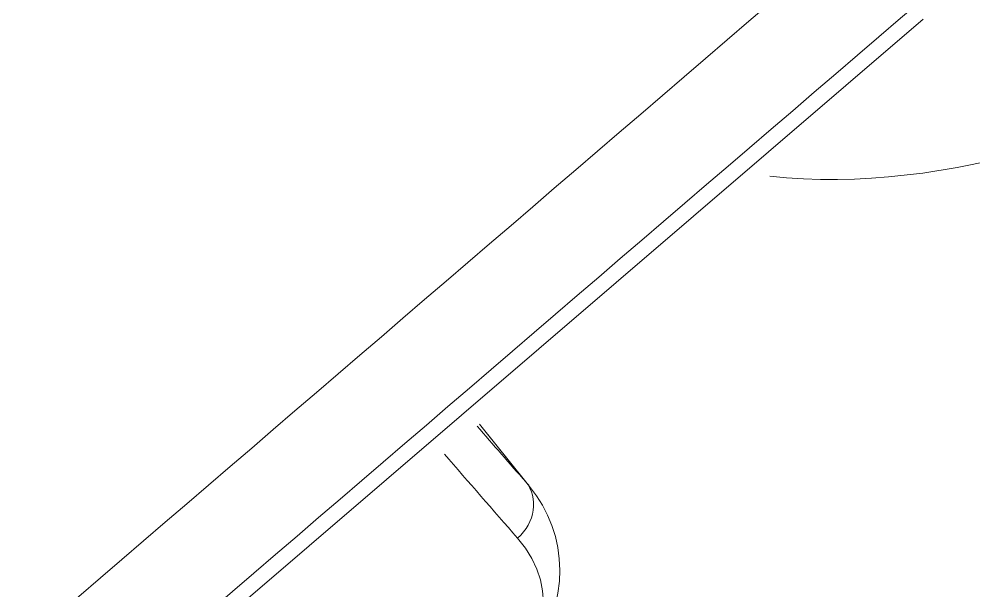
# Model space of a CAD drawing. Header units: metres. Extents: x 2999 to 3109, y 1752 to 1796.
# Drawn here: x 3011.88657 to 3011.93133, y 1761.68973 to 1761.71651 of the extents above; entities that cross this region are included whole.
import ezdxf

# ---------------------------------------------------------------- set-up
doc = ezdxf.new("R2010")
doc.units = ezdxf.units.M
doc.layers.add('PAREDES', color=7, linetype='Continuous')

msp = doc.modelspace()

# ---------------------------------------------------------------- linework, layer by layer
at = {"layer": 'PAREDES', "color": 253, "lineweight": 0}
for p, q in [((3011.799587392245, 1761.605682514449), (3011.928955554156, 1761.716508150525)), ((3011.910323714826, 1761.694831882916), (3011.908151734853, 1761.697537394906)), ((3011.910503910981, 1761.694617362931), (3011.908156462697, 1761.697541445101))]:
    msp.add_line(p, q, dxfattribs=at)
for points in [[(3011.921769653137, 1761.709150876694), (3011.92255293412, 1761.709077682725), (3011.923341034393, 1761.709028227042), (3011.924133123028, 1761.709002119287), (3011.92492935206, 1761.708998525289), (3011.925729234798, 1761.709017028116), (3011.926532959741, 1761.709056985568), (3011.927329868216, 1761.709117142746), (3011.9289324069, 1761.70929716783), (3011.930545558747, 1761.70955411533), (3011.932168177645, 1761.709884913844), (3011.933794334319, 1761.71028593057), (3011.935422319948, 1761.710754094257), (3011.937055235755, 1761.711288364707), (3011.938691485707, 1761.711886570969), (3011.940327057317, 1761.712546079348), (3011.941959768668, 1761.713264699197), (3011.943589619453, 1761.7140413051), (3011.945214259038, 1761.71487404408), (3011.946830446221, 1761.715760460972), (3011.948435472844, 1761.716698557255)], [(3011.908860682157, 1761.684259255389), (3011.90948407974, 1761.684965930605), (3011.910049641198, 1761.685685424871), (3011.910584990395, 1761.686471942461), (3011.910964805256, 1761.687129397804), (3011.911313227743, 1761.687859616403), (3011.911556089515, 1761.688504226527), (3011.911715075647, 1761.689054801506), (3011.911830961711, 1761.689617317656), (3011.911899725329, 1761.690189293545), (3011.911918596922, 1761.690701490525), (3011.911894541179, 1761.691227866213), (3011.911824873131, 1761.691754386778), (3011.9117085919, 1761.692276497878), (3011.911545256225, 1761.69279044605), (3011.911345398418, 1761.693271178032), (3011.911104071834, 1761.693737602125), (3011.910822970465, 1761.694186990391), (3011.910503910981, 1761.694617362931)], [(3011.909937723769, 1761.692202857161), (3011.910308680548, 1761.691733200118), (3011.910610499513, 1761.691247713514), (3011.91084419761, 1761.690749197365), (3011.911010950618, 1761.690240266279), (3011.911112480338, 1761.689723038211), (3011.911150415867, 1761.689199551701), (3011.91112655502, 1761.688671507617), (3011.911042976815, 1761.688140044043), (3011.910901495447, 1761.687606232937), (3011.91070392171, 1761.687070821872), (3011.910452119242, 1761.686534121482), (3011.910147676972, 1761.685996528538), (3011.909792177028, 1761.685457791043), (3011.909386880479, 1761.684917703431), (3011.908933167365, 1761.684375358373), (3011.908688408177, 1761.684103154697)]]:
    msp.add_lwpolyline(points, dxfattribs=at)
for centre, radius, start, end in [((3010.970527799075, 1762.908031058607), 1.466147559632665, 301.4662384121358, 319.7050643108328), ((3111.831417499622, 1645.171443435346), 153.508512631862, 130.6030408440979, 130.6668198482213), ((3103.501930915186, 1654.894408575607), 140.7010131401963, 130.6045269452532, 130.6738943172298), ((3012.267667572547, 1762.009649874256), 0.4762405347314129, 220.9626216429919, 221.3798847293257), ((3012.351909789403, 1762.080751694044), 0.5884808922823075, 220.8114695569812, 221.319519518008), ((3011.905540750606, 1761.690631757785), 0.006365368589850779, 38.76664570190322, 41.28829690189863)]:
    msp.add_arc(centre, radius, start, end, dxfattribs=at)
for centre, major_axis, ratio, start_param, end_param in [((3009.143085672198, 1765.041227319452), (-2.768294905619666, 3.231465536757614), 0.5783642864339333, 3.047316074371338, 3.235869169235229), ((3011.908788869625, 1761.693549980111), (-0.001499961976323287, -0.001322903874161405), 0.8851911425590516, 1.556096196174622, 3.111242055892944)]:
    msp.add_ellipse(centre, major_axis=major_axis, ratio=ratio, start_param=start_param, end_param=end_param, dxfattribs=at)

doc.saveas('drawing.dxf')
